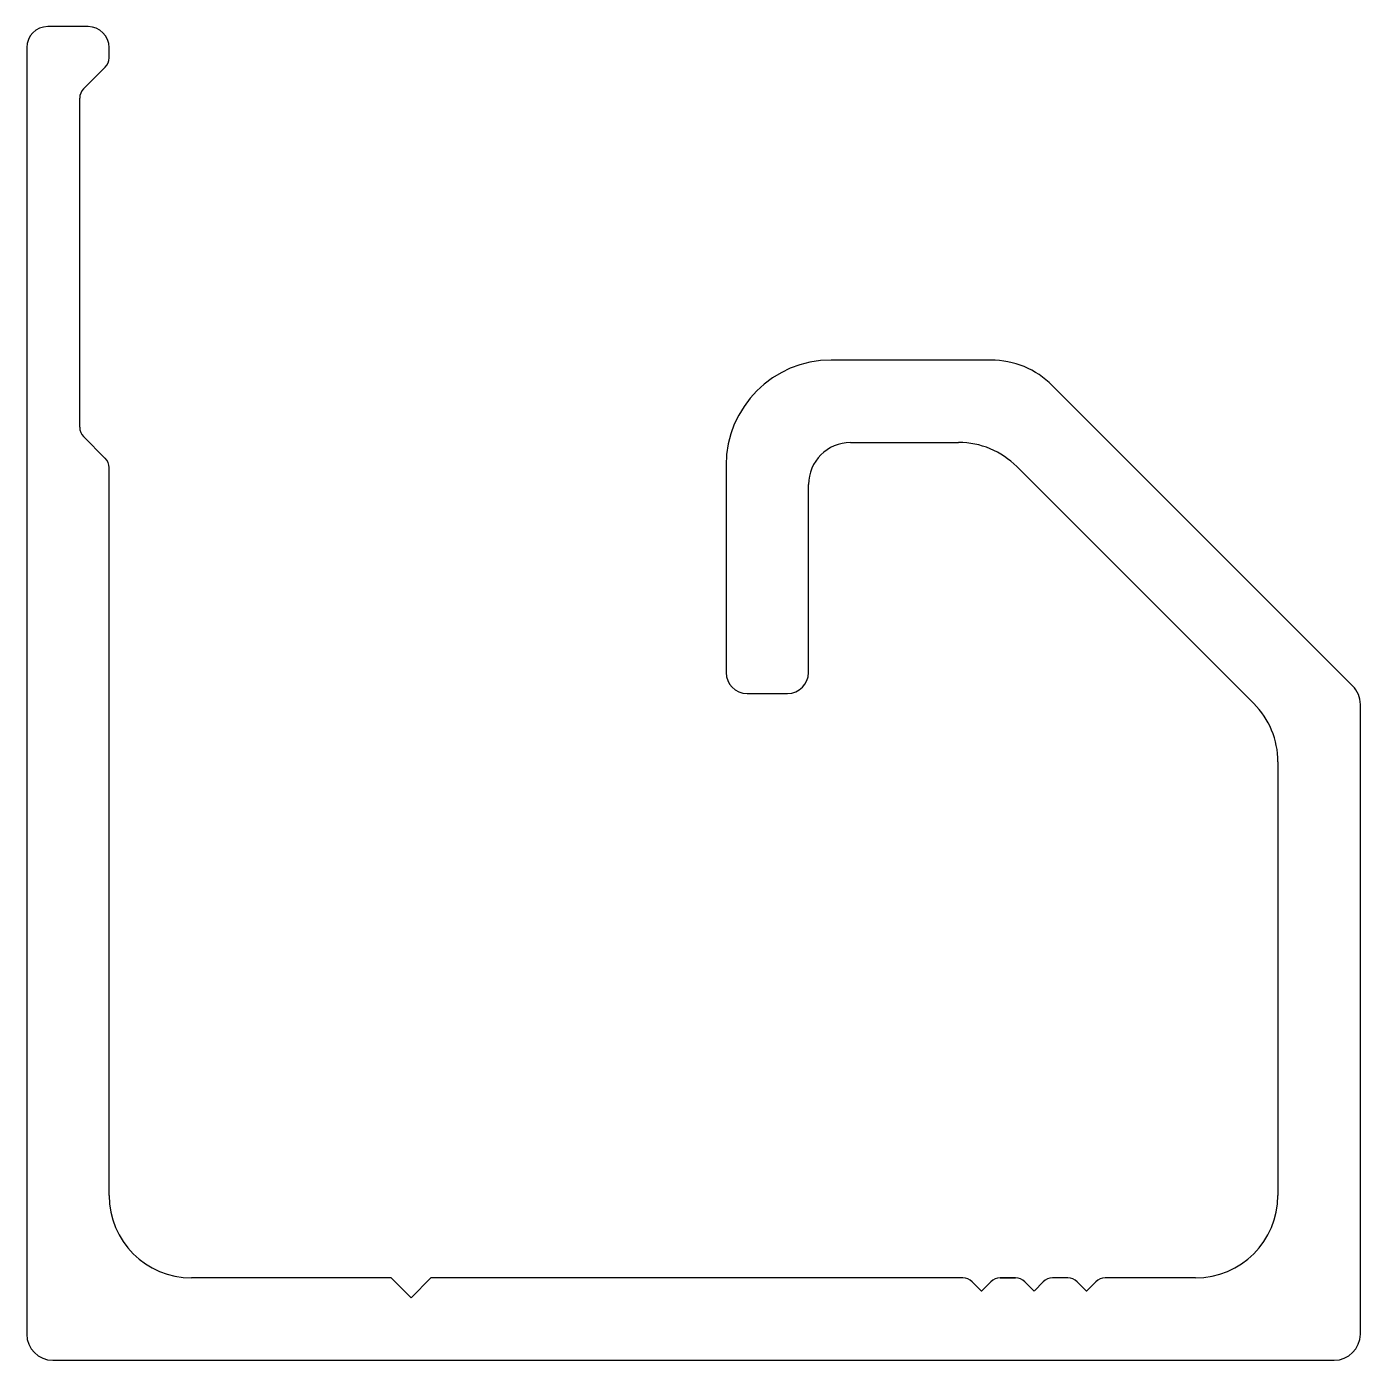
# Model space of a CAD drawing. Header units: inches. Extents: x -12.1 to 13.3, y 0 to 25.4.
import ezdxf

# ---------------------------------------------------------------- set-up
doc = ezdxf.new("R2010")
doc.units = ezdxf.units.IN
doc.header["$MEASUREMENT"] = 0
doc.layers.add('DRAWING', color=4, linetype='Continuous')

msp = doc.modelspace()

# ---------------------------------------------------------------- linework, layer by layer
at = {"layer": 'DRAWING', "color": 7}
for p, q in [((-10.977, 25.449), (-11.747, 25.449)), ((-12.147, 25.049), (-12.147, 0.549)), ((-10.577, 24.856), (-10.577, 25.049)), ((-11.064, 24.266), (-10.651, 24.68)), ((-11.137, 17.818), (-11.137, 24.089)), ((6.219, 19.099), (3.173, 19.099)), ((13.106, 12.895), (7.386, 18.615)), ((-10.651, 17.227), (-11.064, 17.641)), ((3.543, 17.529), (5.602, 17.529)), ((-10.577, 3.189), (-10.577, 17.051)), ((1.173, 17.099), (1.173, 13.149)), ((6.712, 17.069), (11.223, 12.558)), ((2.743, 13.149), (2.743, 16.729)), ((1.573, 12.749), (2.343, 12.749)), ((13.253, 0.549), (13.253, 12.541)), ((11.683, 11.448), (11.683, 3.189)), ((-5.207, 1.619), (-9.007, 1.619)), ((-4.827, 1.239), (-5.207, 1.619)), ((-4.447, 1.619), (-4.827, 1.239)), ((5.684, 1.619), (-4.447, 1.619)), ((5.684, 1.619), (5.684, 1.619)), ((5.684, 1.619), (5.684, 1.619)), ((5.684, 1.619), (5.684, 1.619)), ((5.684, 1.619), (5.684, 1.619)), ((5.684, 1.619), (5.684, 1.619)), ((5.684, 1.619), (5.684, 1.619)), ((6.032, 1.374), (5.861, 1.545)), ((6.215, 1.545), (6.044, 1.374)), ((6.684, 1.619), (6.391, 1.619)), ((6.391, 1.619), (6.684, 1.619)), ((6.684, 1.619), (6.391, 1.619)), ((6.391, 1.619), (6.684, 1.619)), ((6.684, 1.619), (6.391, 1.619)), ((7.032, 1.374), (6.861, 1.545)), ((7.215, 1.545), (7.044, 1.374)), ((7.684, 1.619), (7.391, 1.619)), ((8.032, 1.374), (7.861, 1.545)), ((8.215, 1.545), (8.043, 1.374)), ((10.113, 1.619), (8.391, 1.619)), ((-11.647, 0.049), (12.753, 0.049))]:
    msp.add_line(p, q, dxfattribs=at)
for centre, radius, start, end in [((-11.747, 25.049), 0.4, 90, 180), ((-10.977, 25.049), 0.4, 360, 90), ((-10.827, 24.856), 0.25, 315, 0), ((-10.887, 24.089), 0.25, 135, 180), ((3.173, 17.099), 2, 90, 180), ((6.219, 17.449), 1.65, 45, 90), ((-10.887, 17.818), 0.25, 180, 225), ((3.543, 16.729), 0.8, 90, 180), ((5.602, 15.959), 1.57, 45, 90), ((-10.827, 17.051), 0.25, 0, 45), ((1.573, 13.149), 0.4, 180, 270), ((2.343, 13.149), 0.4, 270, 0), ((12.753, 12.541), 0.5, 0, 45), ((10.113, 11.448), 1.57, 0, 45), ((-9.007, 3.189), 1.57, 180, 270), ((10.113, 3.189), 1.57, 270, 360), ((5.684, 1.369), 0.25, 45, 90), ((6.391, 1.369), 0.25, 90, 135), ((6.684, 1.369), 0.25, 45, 90), ((7.391, 1.369), 0.25, 90, 135), ((7.684, 1.369), 0.25, 45, 90), ((8.391, 1.369), 0.25, 90, 135), ((6.038, 1.38), 0.008, 225, 315), ((7.038, 1.38), 0.008, 225, 315), ((8.038, 1.38), 0.008, 225, 315), ((-11.647, 0.549), 0.5, 180, 270), ((12.753, 0.549), 0.5, 270, 0)]:
    msp.add_arc(centre, radius, start, end, dxfattribs=at)

doc.saveas('drawing.dxf')
